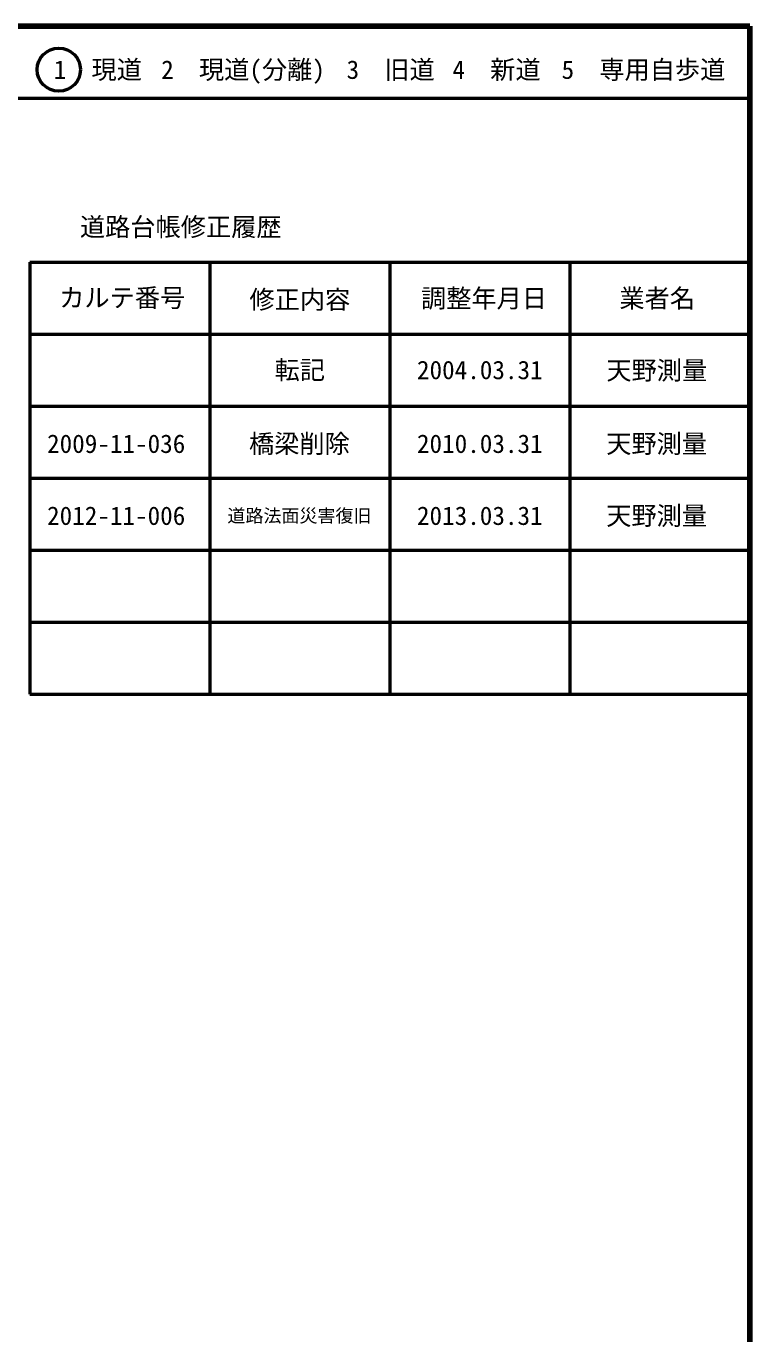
# Model space of a CAD drawing. Units: millimetres on the paper, enlarged 1000 times. Extents: x 40000 to 680000, y 20000 to 380000.
# Drawn here: x 579500 to 680000, y 198357 to 380000 of the extents above; entities that cross this region are included whole.
import ezdxf
from ezdxf.enums import TextEntityAlignment as Align

# ---------------------------------------------------------------- set-up
doc = ezdxf.new("R2010")
doc.units = ezdxf.units.MM
doc.header["$LTSCALE"] = 1000
for name, color, linetype, lineweight in [('M-TTL', 2, 'Continuous', 140), ('M-TTL-FRAM', 2, 'Continuous', 50), ('M-TTL-LINE', 7, 'Continuous', 50)]:
    doc.layers.add(name, color=color, linetype=linetype, lineweight=lineweight)
doc.layers.add('M-TTL-TXT', color=7, linetype='Continuous')
doc.styles.add('ＭＳ ゴシック', font='')
doc.styles.get('ＭＳ ゴシック').set_extended_font_data('MS Gothic')

msp = doc.modelspace()

# ---------------------------------------------------------------- linework, layer by layer
at = {"layer": 'M-TTL'}
for p, q in [((680000, 380000), (40000, 380000)), ((680000, 20000), (680000, 380000))]:
    msp.add_line(p, q, dxfattribs=at)
at = {"layer": 'M-TTL-FRAM'}
for p, q in [((580000, 347197), (580000, 287197)), ((580000, 347197), (680000, 347197)), ((580000, 287197), (680000, 287197))]:
    msp.add_line(p, q, dxfattribs=at)
at = {"layer": 'M-TTL-LINE'}
for p, q in [((40000, 370000), (680000, 370000)), ((605000, 347197), (605000, 287197)), ((630000, 347197), (630000, 287197)), ((655000, 347197), (655000, 287197)), ((580000, 337197), (680000, 337197)), ((580000, 327197), (680000, 327197)), ((580000, 317197), (680000, 317197)), ((580000, 307197), (680000, 307197)), ((580000, 297197), (680000, 297197))]:
    msp.add_line(p, q, dxfattribs=at)
msp.add_circle((584031, 373958), 3000, dxfattribs=at)

# ---------------------------------------------------------------- texts
at = {"layer": 'M-TTL-TXT', "style": 'ＭＳ ゴシック'}
for s, height, p in [('1\u3000現道', 2566, (589448, 373958)), ('2\u3000現道(分離)', 2566, (609619, 373958)), ('3\u3000旧道', 2566, (630121, 373958)), ('4\u3000新道', 2566, (644824, 373958)), ('5\u3000専用自歩道', 2566, (665228, 373958)), ('道路台帳修正履歴', 2566, (600968, 352113)), ('カルテ番号', 2566, (592839, 342277)), ('修正内容', 2566, (617509, 342023)), ('調整年月日', 2566, (643089, 342197)), ('業者名', 2566, (667134, 342197)), ('転記', 2566, (617500, 332245)), ('2004.03.31', 2566, (642500, 332245)), ('天野測量', 2566, (667077, 332189)), ('橋梁削除', 2566, (617450, 322000)), ('天野測量', 2566, (667057, 322000)), ('2009-11-036', 2566, (592000, 322000)), ('2010.03.31', 2566, (642497, 322000)), ('2012-11-006', 2566, (592000, 312000)), ('道路法面災害復旧', 1833, (617450, 312000)), ('2013.03.31', 2566, (642497, 312000)), ('天野測量', 2566, (667057, 312000))]:
    msp.add_text(s, height=height, dxfattribs=at).set_placement(p, align=Align.MIDDLE_CENTER)

doc.saveas('drawing.dxf')
